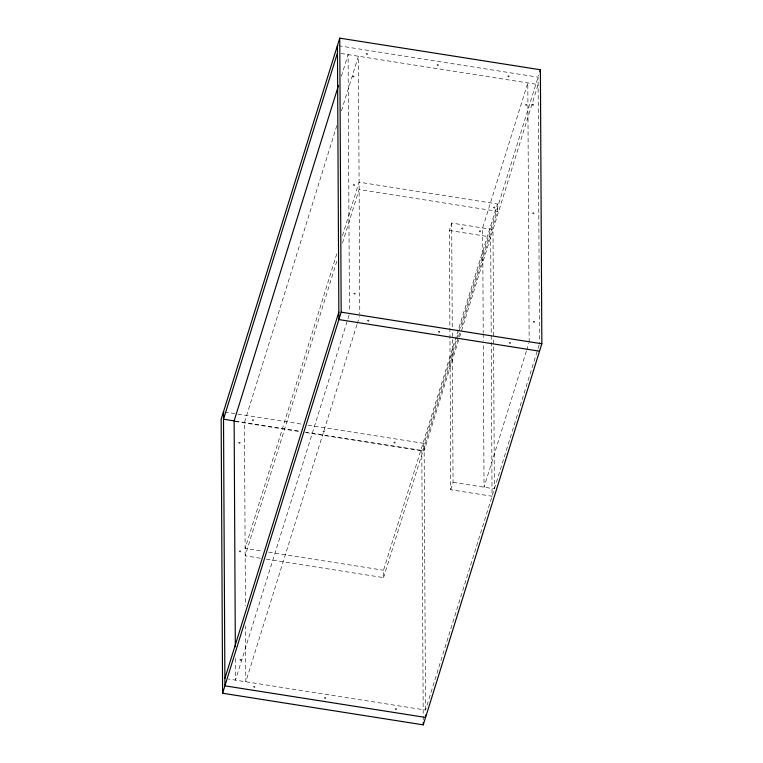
<?xml version="1.0" encoding="UTF-8"?>
<svg xmlns="http://www.w3.org/2000/svg" width="763" height="763" viewBox="0 0 763 763"><rect width="100%" height="100%" fill="white"/><g stroke="black" fill="none" stroke-linecap="round" stroke-linejoin="round"><path stroke-width="0.57" stroke-dasharray="3.81 2.86" d="M341.376 76.224L348.1 54.612L349.444 311.485M336.836 125.618L244.465 422.502L245.419 605.65M341.442 110.835L358.429 56.233L359.783 314.308M336.788 253.841L245.123 548.444L262.71 551.21M342.453 235.633L359.087 182.176L497.476 203.979L497.514 211.351L461.062 328.51M336.826 261.213L245.161 555.817L260.412 558.22M342.492 243.016L359.125 189.558L497.514 211.351M349.101 315.005L235.49 680.129L235.376 657.534M356.95 324.599L245.82 681.76L245.524 625.86M357.313 323.455L359.43 316.635M491.219 335.682L492.059 496.236L450.742 489.722L449.388 230.464L451.696 223.054L493.003 229.568L493.566 336.597M266.268 559.145L383.551 577.62L383.512 570.238L497.476 203.979M423.227 720.081L421.825 450.838L456.331 339.916M456.684 338.782L458.811 331.953M459.164 330.818L538.745 75.051M383.551 577.62L458.229 337.608M458.582 336.473L459.65 333.059M450.742 489.722L453.05 482.311L452.259 331.285M526.336 351.238L484.038 487.195L483.275 342.11M526.689 350.103L528.807 343.302M539.136 344.933L425.525 710.067L228.395 679.013M338.61 45.742L538.087 77.168L539.489 344.027M340.994 53.496L538.125 84.54L424.161 450.809L305.648 432.135M449.388 230.464L490.695 236.978L491.21 334.49M224.646 412.01L302.091 424.209M307.956 425.134L424.123 443.427L425.525 710.296M235.252 421.052L300.956 431.4M235.252 421.453L300.956 431.801M305.658 432.545L421.825 450.838M453.05 482.311L494.357 488.825L493.575 337.79M268.576 552.135L383.512 570.238M529.16 342.177L527.805 82.919L482.674 227.937L483.227 332.592M483.227 333.784L483.265 340.918M451.696 223.054L452.259 330.093M461.491 228.375C462.864 230.912 463.999 226.43 461.491 228.375M479.193 231.17C480.566 233.697 481.701 229.224 479.193 231.17M493.394 207.422C494.767 209.949 495.902 205.476 493.394 207.422M525.345 104.741C526.718 107.268 527.853 102.795 525.345 104.741M238.705 442.492C239.811 445.182 241.346 441.1 238.705 442.492M252.143 419.965C253.259 422.654 254.785 418.582 252.143 419.965M239.267 551.039C240.383 553.728 241.909 549.656 239.267 551.039M239.84 659.594C240.946 662.284 242.481 658.202 239.84 659.594M352.668 76.224C353.774 78.913 355.31 74.841 352.668 76.224M366.106 53.706C367.222 56.395 368.748 52.313 366.106 53.706M253.545 686.605C254.651 689.294 256.187 685.212 253.545 686.605M353.231 184.78C354.347 187.469 355.873 183.387 353.231 184.78M322.968 431.124C324.075 433.813 325.601 429.731 322.968 431.124M353.803 293.326C354.909 296.015 356.445 291.943 353.803 293.326M367.508 320.336C368.615 323.026 370.15 318.953 367.508 320.336M436.932 64.855C438.038 67.545 439.564 63.472 436.932 64.855M324.361 697.754C325.467 700.444 327.003 696.371 324.361 697.754M393.784 442.273C394.891 444.963 396.426 440.89 393.784 442.273M438.324 331.495C439.431 334.184 440.966 330.102 438.324 331.495M507.748 76.014C508.854 78.703 510.39 74.621 507.748 76.014M395.177 708.913C396.293 711.602 397.819 707.52 395.177 708.913M532.069 104.483C533.184 107.173 534.71 103.1 532.069 104.483M532.641 213.039C533.747 215.719 535.283 211.647 532.641 213.039M509.14 342.644C510.256 345.334 511.782 341.261 509.14 342.644M533.213 321.585C534.319 324.275 535.845 320.202 533.213 321.585"/><path stroke-width="1.14" d="M339.745 38.15L221.165 419.23L222.605 693.243L423.255 724.85L541.835 343.77L540.395 69.757L339.745 38.15L341.175 312.162L222.605 693.243M337.475 52.933L223.511 419.202L234.069 420.861M338.543 85.322L234.136 420.871L235.319 646.833M224.875 678.46L338.839 312.191M539.737 71.875L540.395 69.757M341.175 312.162L541.835 343.77M539.527 351.18L338.877 319.573L337.437 45.561M425.544 715.055L425.563 717.439L224.913 685.832L223.473 411.82M423.246 722.466L423.255 724.85"/></g></svg>
